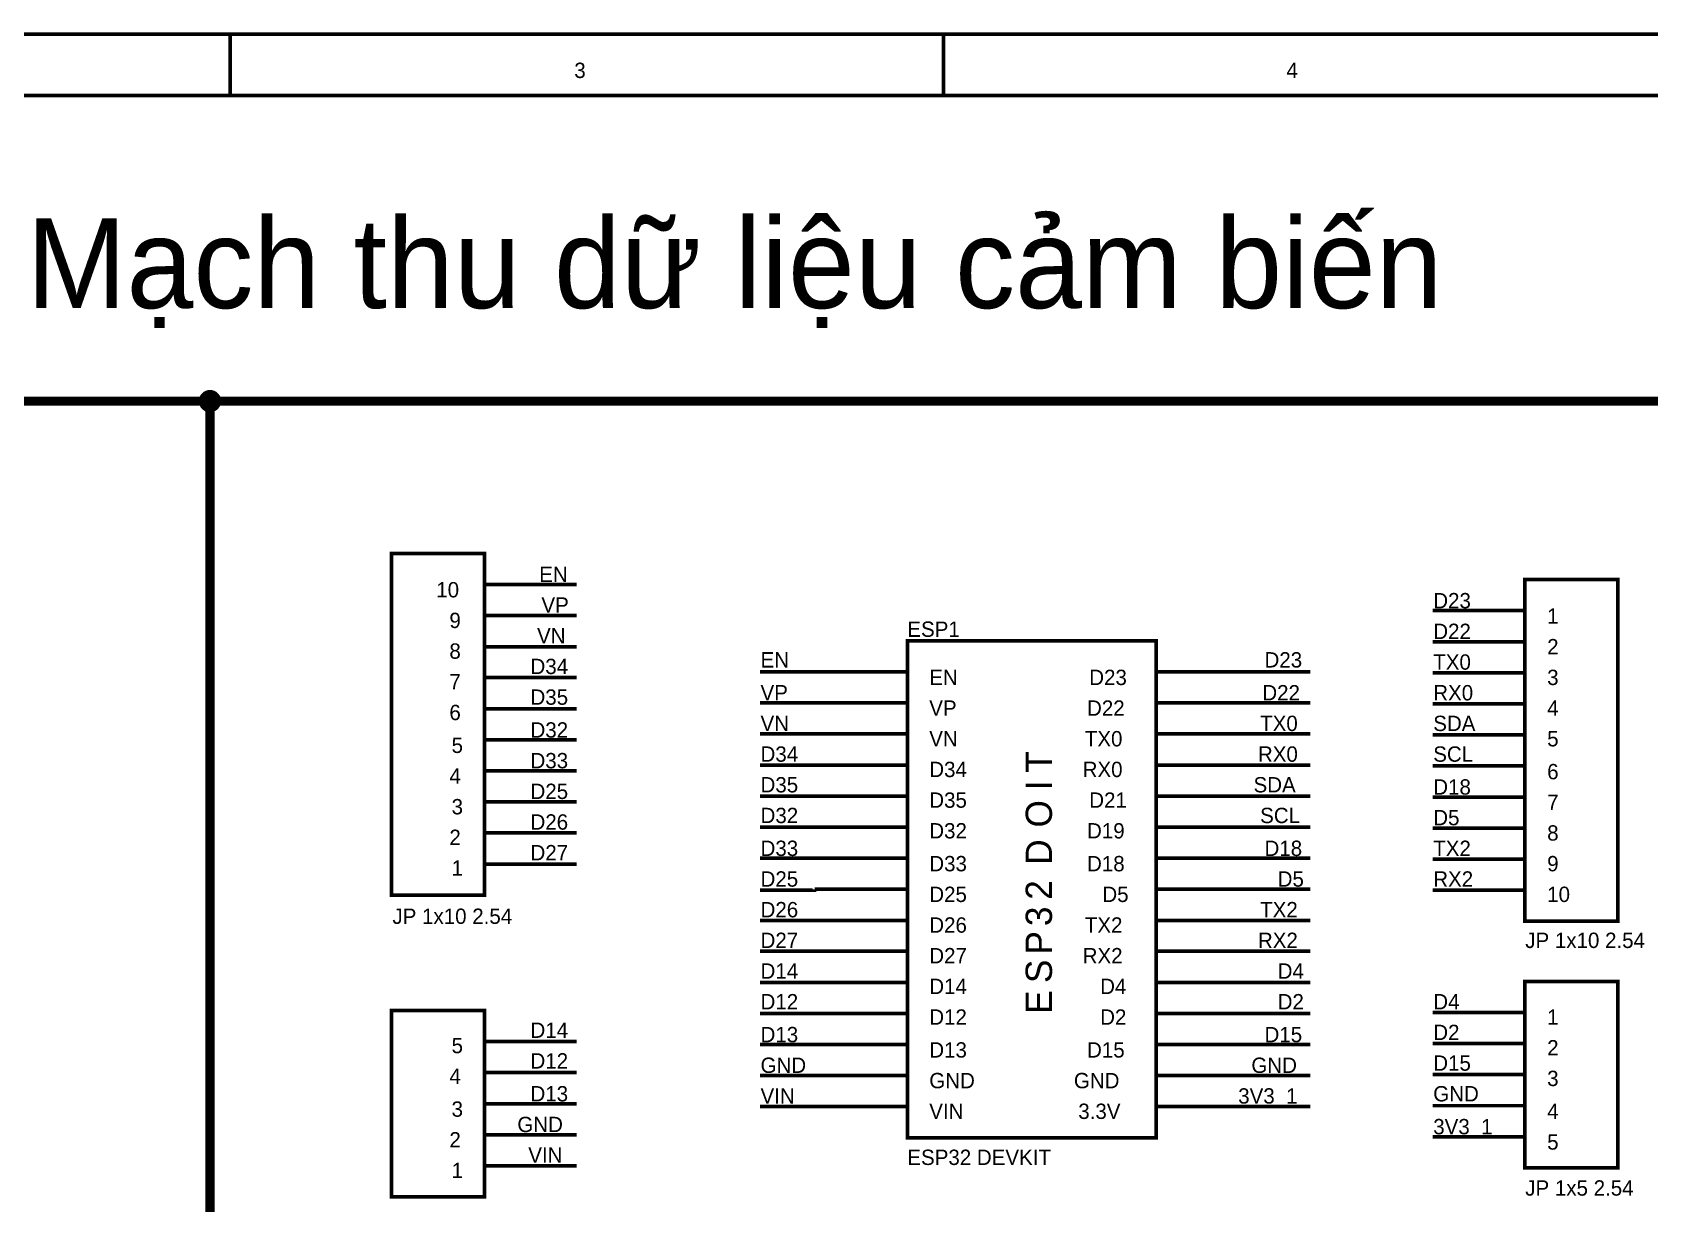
# Model space of a CAD drawing. Header units: millimetres. Extents: x 0 to 13.8, y 0 to 11.8.
# Drawn here: x 3.96 to 9.16, y 8.05 to 11.82 of the extents above; entities that cross this region are included whole.
import ezdxf

# ---------------------------------------------------------------- set-up
doc = ezdxf.new("R2010")
doc.units = ezdxf.units.MM
doc.header["$MEASUREMENT"] = 0
doc.layers.add('Sheet', color=255, linetype='Continuous')

msp = doc.modelspace()

# ---------------------------------------------------------------- linework, layer by layer
at = {"layer": 'Sheet'}
for points, const_width in [([(0, 11.811), (13.7795, 11.811), (13.7795, 0), (0, 0), (0, 11.811)], 0.0118), ([(0, 11.811), (0, 0), (13.7795, 0), (13.7795, 11.811), (0, 11.811), (0, 11.811)], 0.0039), ([(0.1971, 11.6139), (13.5829, 11.6139), (13.5829, 0.1967), (0.1971, 0.1967), (0.1971, 11.6139)], 0.0118), ([(0.1971, 11.6139), (0.1971, 0.1967), (13.5829, 0.1967), (13.5829, 11.6139), (0.1971, 11.6139), (0.1971, 11.6139)], 0.0039), ([(5.1122, 10.1393), (5.4121, 10.1393), (5.4121, 9.0391), (5.1122, 9.0391), (5.1122, 10.1393)], 0.0118), ([(5.1122, 10.1393), (5.1122, 9.0391), (5.4121, 9.0391), (5.4121, 10.1393), (5.1122, 10.1393), (5.1122, 10.1393)], 0.0039), ([(8.7617, 10.0551), (9.0616, 10.0551), (9.0616, 8.9548), (8.7617, 8.9548), (8.7617, 10.0551)], 0.0118), ([(8.7617, 10.0551), (8.7617, 8.9548), (9.0616, 8.9548), (9.0616, 10.0551), (8.7617, 10.0551), (8.7617, 10.0551)], 0.0039), ([(6.7742, 9.858), (7.5742, 9.858), (7.5742, 8.2581), (6.7742, 8.2581), (6.7742, 9.858)], 0.0118), ([(8.7617, 8.7613), (9.0616, 8.7613), (9.0616, 8.1611), (8.7617, 8.1611), (8.7617, 8.7613)], 0.0118), ([(8.7617, 8.7613), (8.7617, 8.1611), (9.0616, 8.1611), (9.0616, 8.7613), (8.7617, 8.7613), (8.7617, 8.7613)], 0.0039), ([(5.1122, 8.6673), (5.4121, 8.6673), (5.4121, 8.0676), (5.1122, 8.0676), (5.1122, 8.6673)], 0.0118), ([(5.1122, 8.6673), (5.1122, 8.0676), (5.4121, 8.0676), (5.4121, 8.6673), (5.1122, 8.6673), (5.1122, 8.6673)], 0.0039)]:
    msp.add_lwpolyline(points, close=True, dxfattribs=dict(at, const_width=const_width))
for points, const_width in [([(4.5932, 11.811), (4.5932, 11.6139)], 0.0118), ([(6.8898, 11.811), (6.8898, 11.6139)], 0.0118), ([(0.1971, 10.6297), (4.5279, 10.6297), (4.5279, 6.6926), (0.1971, 6.6926), (0.1971, 10.6297)], 0.0295), ([(4.4979, 10.6297), (4.4979, 10.6314), (4.4979, 10.6327), (4.4984, 10.6341), (4.4984, 10.6358), (4.4988, 10.6372), (4.4992, 10.6385), (4.4997, 10.6402), (4.5001, 10.6416), (4.501, 10.6429), (4.5015, 10.6442), (4.5023, 10.6451), (4.5028, 10.6464), (4.5037, 10.6477), (4.5045, 10.6486), (4.5059, 10.6499), (4.5067, 10.6508), (4.5076, 10.6517), (4.509, 10.653), (4.5098, 10.6539), (4.5112, 10.6548), (4.5125, 10.6552), (4.5134, 10.6561), (4.5147, 10.6566), (4.516, 10.6574), (4.5173, 10.6579), (4.5191, 10.6583), (4.5204, 10.6588), (4.5217, 10.6592), (4.5235, 10.6592), (4.5248, 10.6596), (4.5261, 10.6596), (4.5279, 10.6596)], 0.0118), ([(4.4979, 10.6297), (4.4979, 10.6314), (4.4979, 10.6327), (4.4984, 10.6341), (4.4984, 10.6358), (4.4988, 10.6372), (4.4992, 10.6385), (4.4997, 10.6402), (4.5001, 10.6416), (4.501, 10.6429), (4.5015, 10.6442), (4.5023, 10.6451), (4.5028, 10.6464), (4.5037, 10.6477), (4.5045, 10.6486), (4.5059, 10.6499), (4.5067, 10.6508), (4.5076, 10.6517), (4.509, 10.653), (4.5098, 10.6539), (4.5112, 10.6548), (4.5125, 10.6552), (4.5134, 10.6561), (4.5147, 10.6566), (4.516, 10.6574), (4.5173, 10.6579), (4.5191, 10.6583), (4.5204, 10.6588), (4.5217, 10.6592), (4.5235, 10.6592), (4.5248, 10.6596), (4.5261, 10.6596), (4.5279, 10.6596)], 0.0118), ([(4.4979, 10.6297), (4.4979, 10.6314), (4.4979, 10.6327), (4.4984, 10.6341), (4.4984, 10.6358), (4.4988, 10.6372), (4.4992, 10.6385), (4.4997, 10.6402), (4.5001, 10.6416), (4.501, 10.6429), (4.5015, 10.6442), (4.5023, 10.6451), (4.5028, 10.6464), (4.5037, 10.6477), (4.5045, 10.6486), (4.5059, 10.6499), (4.5067, 10.6508), (4.5076, 10.6517), (4.509, 10.653), (4.5098, 10.6539), (4.5112, 10.6548), (4.5125, 10.6552), (4.5134, 10.6561), (4.5147, 10.6566), (4.516, 10.6574), (4.5173, 10.6579), (4.5191, 10.6583), (4.5204, 10.6588), (4.5217, 10.6592), (4.5235, 10.6592), (4.5248, 10.6596), (4.5261, 10.6596), (4.5279, 10.6596)], 0.0118), ([(4.4979, 10.6297), (4.4979, 10.6314), (4.4979, 10.6327), (4.4984, 10.6341), (4.4984, 10.6358), (4.4988, 10.6372), (4.4992, 10.6385), (4.4997, 10.6402), (4.5001, 10.6416), (4.501, 10.6429), (4.5015, 10.6442), (4.5023, 10.6451), (4.5028, 10.6464), (4.5037, 10.6477), (4.5045, 10.6486), (4.5059, 10.6499), (4.5067, 10.6508), (4.5076, 10.6517), (4.509, 10.653), (4.5098, 10.6539), (4.5112, 10.6548), (4.5125, 10.6552), (4.5134, 10.6561), (4.5147, 10.6566), (4.516, 10.6574), (4.5173, 10.6579), (4.5191, 10.6583), (4.5204, 10.6588), (4.5217, 10.6592), (4.5235, 10.6592), (4.5248, 10.6596), (4.5261, 10.6596), (4.5279, 10.6596)], 0.0118), ([(4.5279, 10.5997), (4.5261, 10.5997), (4.5248, 10.5997), (4.5235, 10.6001), (4.5217, 10.6001), (4.5204, 10.6006), (4.5191, 10.601), (4.5173, 10.6014), (4.516, 10.6019), (4.5147, 10.6028), (4.5134, 10.6032), (4.5125, 10.6041), (4.5112, 10.605), (4.5098, 10.6058), (4.509, 10.6067), (4.5076, 10.6076), (4.5067, 10.6085), (4.5059, 10.6094), (4.5045, 10.6107), (4.5037, 10.612), (4.5028, 10.6129), (4.5023, 10.6142), (4.5015, 10.6155), (4.501, 10.6169), (4.5001, 10.6182), (4.4997, 10.6195), (4.4992, 10.6208), (4.4988, 10.6222), (4.4984, 10.6235), (4.4984, 10.6252), (4.4979, 10.6266), (4.4979, 10.6283), (4.4979, 10.6297)], 0.0118), ([(4.4979, 10.6297), (4.4979, 10.6297)], 0.0118), ([(4.5279, 10.5997), (4.5261, 10.5997), (4.5248, 10.5997), (4.5235, 10.6001), (4.5217, 10.6001), (4.5204, 10.6006), (4.5191, 10.601), (4.5173, 10.6014), (4.516, 10.6019), (4.5147, 10.6028), (4.5134, 10.6032), (4.5125, 10.6041), (4.5112, 10.605), (4.5098, 10.6058), (4.509, 10.6067), (4.5076, 10.6076), (4.5067, 10.6085), (4.5059, 10.6094), (4.5045, 10.6107), (4.5037, 10.612), (4.5028, 10.6129), (4.5023, 10.6142), (4.5015, 10.6155), (4.501, 10.6169), (4.5001, 10.6182), (4.4997, 10.6195), (4.4992, 10.6208), (4.4988, 10.6222), (4.4984, 10.6235), (4.4984, 10.6252), (4.4979, 10.6266), (4.4979, 10.6283), (4.4979, 10.6297)], 0.0118), ([(4.4979, 10.6297), (4.4979, 10.6297)], 0.0118), ([(4.5279, 10.5997), (4.5261, 10.5997), (4.5248, 10.5997), (4.5235, 10.6001), (4.5217, 10.6001), (4.5204, 10.6006), (4.5191, 10.601), (4.5173, 10.6014), (4.516, 10.6019), (4.5147, 10.6028), (4.5134, 10.6032), (4.5125, 10.6041), (4.5112, 10.605), (4.5098, 10.6058), (4.509, 10.6067), (4.5076, 10.6076), (4.5067, 10.6085), (4.5059, 10.6094), (4.5045, 10.6107), (4.5037, 10.612), (4.5028, 10.6129), (4.5023, 10.6142), (4.5015, 10.6155), (4.501, 10.6169), (4.5001, 10.6182), (4.4997, 10.6195), (4.4992, 10.6208), (4.4988, 10.6222), (4.4984, 10.6235), (4.4984, 10.6252), (4.4979, 10.6266), (4.4979, 10.6283), (4.4979, 10.6297)], 0.0118), ([(4.4979, 10.6297), (4.4979, 10.6297)], 0.0118), ([(4.5279, 10.5997), (4.5261, 10.5997), (4.5248, 10.5997), (4.5235, 10.6001), (4.5217, 10.6001), (4.5204, 10.6006), (4.5191, 10.601), (4.5173, 10.6014), (4.516, 10.6019), (4.5147, 10.6028), (4.5134, 10.6032), (4.5125, 10.6041), (4.5112, 10.605), (4.5098, 10.6058), (4.509, 10.6067), (4.5076, 10.6076), (4.5067, 10.6085), (4.5059, 10.6094), (4.5045, 10.6107), (4.5037, 10.612), (4.5028, 10.6129), (4.5023, 10.6142), (4.5015, 10.6155), (4.501, 10.6169), (4.5001, 10.6182), (4.4997, 10.6195), (4.4992, 10.6208), (4.4988, 10.6222), (4.4984, 10.6235), (4.4984, 10.6252), (4.4979, 10.6266), (4.4979, 10.6283), (4.4979, 10.6297)], 0.0118), ([(4.4979, 10.6297), (4.4979, 10.6297)], 0.0118), ([(4.4979, 10.6297), (4.4979, 10.6314), (4.4979, 10.6327), (4.4984, 10.6341), (4.4984, 10.6358), (4.4988, 10.6372), (4.4992, 10.6385), (4.4997, 10.6402), (4.5001, 10.6416), (4.501, 10.6429), (4.5015, 10.6442), (4.5023, 10.6451), (4.5028, 10.6464), (4.5037, 10.6477), (4.5045, 10.6486), (4.5059, 10.6499), (4.5067, 10.6508), (4.5076, 10.6517), (4.509, 10.653), (4.5098, 10.6539), (4.5112, 10.6548), (4.5125, 10.6552), (4.5134, 10.6561), (4.5147, 10.6566), (4.516, 10.6574), (4.5173, 10.6579), (4.5191, 10.6583), (4.5204, 10.6588), (4.5217, 10.6592), (4.5235, 10.6592), (4.5248, 10.6596), (4.5261, 10.6596), (4.5279, 10.6596)], 0.0039), ([(4.4979, 10.6297), (4.4979, 10.6314), (4.4979, 10.6327), (4.4984, 10.6341), (4.4984, 10.6358), (4.4988, 10.6372), (4.4992, 10.6385), (4.4997, 10.6402), (4.5001, 10.6416), (4.501, 10.6429), (4.5015, 10.6442), (4.5023, 10.6451), (4.5028, 10.6464), (4.5037, 10.6477), (4.5045, 10.6486), (4.5059, 10.6499), (4.5067, 10.6508), (4.5076, 10.6517), (4.509, 10.653), (4.5098, 10.6539), (4.5112, 10.6548), (4.5125, 10.6552), (4.5134, 10.6561), (4.5147, 10.6566), (4.516, 10.6574), (4.5173, 10.6579), (4.5191, 10.6583), (4.5204, 10.6588), (4.5217, 10.6592), (4.5235, 10.6592), (4.5248, 10.6596), (4.5261, 10.6596), (4.5279, 10.6596)], 0.0039), ([(4.4979, 10.6297), (4.4979, 10.6314), (4.4979, 10.6327), (4.4984, 10.6341), (4.4984, 10.6358), (4.4988, 10.6372), (4.4992, 10.6385), (4.4997, 10.6402), (4.5001, 10.6416), (4.501, 10.6429), (4.5015, 10.6442), (4.5023, 10.6451), (4.5028, 10.6464), (4.5037, 10.6477), (4.5045, 10.6486), (4.5059, 10.6499), (4.5067, 10.6508), (4.5076, 10.6517), (4.509, 10.653), (4.5098, 10.6539), (4.5112, 10.6548), (4.5125, 10.6552), (4.5134, 10.6561), (4.5147, 10.6566), (4.516, 10.6574), (4.5173, 10.6579), (4.5191, 10.6583), (4.5204, 10.6588), (4.5217, 10.6592), (4.5235, 10.6592), (4.5248, 10.6596), (4.5261, 10.6596), (4.5279, 10.6596)], 0.0039), ([(4.4979, 10.6297), (4.4979, 10.6314), (4.4979, 10.6327), (4.4984, 10.6341), (4.4984, 10.6358), (4.4988, 10.6372), (4.4992, 10.6385), (4.4997, 10.6402), (4.5001, 10.6416), (4.501, 10.6429), (4.5015, 10.6442), (4.5023, 10.6451), (4.5028, 10.6464), (4.5037, 10.6477), (4.5045, 10.6486), (4.5059, 10.6499), (4.5067, 10.6508), (4.5076, 10.6517), (4.509, 10.653), (4.5098, 10.6539), (4.5112, 10.6548), (4.5125, 10.6552), (4.5134, 10.6561), (4.5147, 10.6566), (4.516, 10.6574), (4.5173, 10.6579), (4.5191, 10.6583), (4.5204, 10.6588), (4.5217, 10.6592), (4.5235, 10.6592), (4.5248, 10.6596), (4.5261, 10.6596), (4.5279, 10.6596)], 0.0039), ([(4.5279, 10.5997), (4.5261, 10.5997), (4.5248, 10.5997), (4.5235, 10.6001), (4.5217, 10.6001), (4.5204, 10.6006), (4.5191, 10.601), (4.5173, 10.6014), (4.516, 10.6019), (4.5147, 10.6028), (4.5134, 10.6032), (4.5125, 10.6041), (4.5112, 10.605), (4.5098, 10.6058), (4.509, 10.6067), (4.5076, 10.6076), (4.5067, 10.6085), (4.5059, 10.6094), (4.5045, 10.6107), (4.5037, 10.612), (4.5028, 10.6129), (4.5023, 10.6142), (4.5015, 10.6155), (4.501, 10.6169), (4.5001, 10.6182), (4.4997, 10.6195), (4.4992, 10.6208), (4.4988, 10.6222), (4.4984, 10.6235), (4.4984, 10.6252), (4.4979, 10.6266), (4.4979, 10.6283), (4.4979, 10.6297)], 0.0039), ([(4.4979, 10.6297), (4.4979, 10.6297)], 0.0039), ([(4.5279, 10.5997), (4.5261, 10.5997), (4.5248, 10.5997), (4.5235, 10.6001), (4.5217, 10.6001), (4.5204, 10.6006), (4.5191, 10.601), (4.5173, 10.6014), (4.516, 10.6019), (4.5147, 10.6028), (4.5134, 10.6032), (4.5125, 10.6041), (4.5112, 10.605), (4.5098, 10.6058), (4.509, 10.6067), (4.5076, 10.6076), (4.5067, 10.6085), (4.5059, 10.6094), (4.5045, 10.6107), (4.5037, 10.612), (4.5028, 10.6129), (4.5023, 10.6142), (4.5015, 10.6155), (4.501, 10.6169), (4.5001, 10.6182), (4.4997, 10.6195), (4.4992, 10.6208), (4.4988, 10.6222), (4.4984, 10.6235), (4.4984, 10.6252), (4.4979, 10.6266), (4.4979, 10.6283), (4.4979, 10.6297)], 0.0039), ([(4.4979, 10.6297), (4.4979, 10.6297)], 0.0039), ([(4.5279, 10.5997), (4.5261, 10.5997), (4.5248, 10.5997), (4.5235, 10.6001), (4.5217, 10.6001), (4.5204, 10.6006), (4.5191, 10.601), (4.5173, 10.6014), (4.516, 10.6019), (4.5147, 10.6028), (4.5134, 10.6032), (4.5125, 10.6041), (4.5112, 10.605), (4.5098, 10.6058), (4.509, 10.6067), (4.5076, 10.6076), (4.5067, 10.6085), (4.5059, 10.6094), (4.5045, 10.6107), (4.5037, 10.612), (4.5028, 10.6129), (4.5023, 10.6142), (4.5015, 10.6155), (4.501, 10.6169), (4.5001, 10.6182), (4.4997, 10.6195), (4.4992, 10.6208), (4.4988, 10.6222), (4.4984, 10.6235), (4.4984, 10.6252), (4.4979, 10.6266), (4.4979, 10.6283), (4.4979, 10.6297)], 0.0039), ([(4.4979, 10.6297), (4.4979, 10.6297)], 0.0039), ([(4.5279, 10.5997), (4.5261, 10.5997), (4.5248, 10.5997), (4.5235, 10.6001), (4.5217, 10.6001), (4.5204, 10.6006), (4.5191, 10.601), (4.5173, 10.6014), (4.516, 10.6019), (4.5147, 10.6028), (4.5134, 10.6032), (4.5125, 10.6041), (4.5112, 10.605), (4.5098, 10.6058), (4.509, 10.6067), (4.5076, 10.6076), (4.5067, 10.6085), (4.5059, 10.6094), (4.5045, 10.6107), (4.5037, 10.612), (4.5028, 10.6129), (4.5023, 10.6142), (4.5015, 10.6155), (4.501, 10.6169), (4.5001, 10.6182), (4.4997, 10.6195), (4.4992, 10.6208), (4.4988, 10.6222), (4.4984, 10.6235), (4.4984, 10.6252), (4.4979, 10.6266), (4.4979, 10.6283), (4.4979, 10.6297)], 0.0039), ([(4.4979, 10.6297), (4.4979, 10.6297)], 0.0039), ([(4.5279, 10.6297), (9.8425, 10.6297), (9.8425, 7.874), (9.8425, 6.6926), (7.0869, 6.6926), (4.5279, 6.6926)], 0.0295), ([(4.5279, 10.6596), (4.5279, 10.6596)], 0.0118), ([(4.5279, 10.6596), (4.5292, 10.6596), (4.531, 10.6596), (4.5323, 10.6592), (4.5341, 10.6592), (4.5354, 10.6588), (4.5367, 10.6583), (4.5381, 10.6579), (4.5394, 10.6574), (4.5407, 10.6566), (4.542, 10.6561), (4.5433, 10.6552), (4.5447, 10.6548), (4.5456, 10.6539), (4.5469, 10.653), (4.5482, 10.6517), (4.5491, 10.6508), (4.55, 10.6499), (4.5508, 10.6486), (4.5517, 10.6477), (4.5526, 10.6464), (4.5535, 10.6451), (4.5544, 10.6442), (4.5548, 10.6429), (4.5557, 10.6416), (4.5561, 10.6402), (4.5566, 10.6385), (4.557, 10.6372), (4.5575, 10.6358), (4.5575, 10.6341), (4.5579, 10.6327), (4.5579, 10.6314), (4.5579, 10.6297)], 0.0118), ([(4.5279, 10.6596), (4.5279, 10.6596)], 0.0118), ([(4.5279, 10.6596), (4.5292, 10.6596), (4.531, 10.6596), (4.5323, 10.6592), (4.5341, 10.6592), (4.5354, 10.6588), (4.5367, 10.6583), (4.5381, 10.6579), (4.5394, 10.6574), (4.5407, 10.6566), (4.542, 10.6561), (4.5433, 10.6552), (4.5447, 10.6548), (4.5456, 10.6539), (4.5469, 10.653), (4.5482, 10.6517), (4.5491, 10.6508), (4.55, 10.6499), (4.5508, 10.6486), (4.5517, 10.6477), (4.5526, 10.6464), (4.5535, 10.6451), (4.5544, 10.6442), (4.5548, 10.6429), (4.5557, 10.6416), (4.5561, 10.6402), (4.5566, 10.6385), (4.557, 10.6372), (4.5575, 10.6358), (4.5575, 10.6341), (4.5579, 10.6327), (4.5579, 10.6314), (4.5579, 10.6297)], 0.0118), ([(4.5279, 10.6596), (4.5279, 10.6596)], 0.0118), ([(4.5279, 10.6596), (4.5292, 10.6596), (4.531, 10.6596), (4.5323, 10.6592), (4.5341, 10.6592), (4.5354, 10.6588), (4.5367, 10.6583), (4.5381, 10.6579), (4.5394, 10.6574), (4.5407, 10.6566), (4.542, 10.6561), (4.5433, 10.6552), (4.5447, 10.6548), (4.5456, 10.6539), (4.5469, 10.653), (4.5482, 10.6517), (4.5491, 10.6508), (4.55, 10.6499), (4.5508, 10.6486), (4.5517, 10.6477), (4.5526, 10.6464), (4.5535, 10.6451), (4.5544, 10.6442), (4.5548, 10.6429), (4.5557, 10.6416), (4.5561, 10.6402), (4.5566, 10.6385), (4.557, 10.6372), (4.5575, 10.6358), (4.5575, 10.6341), (4.5579, 10.6327), (4.5579, 10.6314), (4.5579, 10.6297)], 0.0118), ([(4.5279, 10.6596), (4.5279, 10.6596)], 0.0118), ([(4.5279, 10.6596), (4.5292, 10.6596), (4.531, 10.6596), (4.5323, 10.6592), (4.5341, 10.6592), (4.5354, 10.6588), (4.5367, 10.6583), (4.5381, 10.6579), (4.5394, 10.6574), (4.5407, 10.6566), (4.542, 10.6561), (4.5433, 10.6552), (4.5447, 10.6548), (4.5456, 10.6539), (4.5469, 10.653), (4.5482, 10.6517), (4.5491, 10.6508), (4.55, 10.6499), (4.5508, 10.6486), (4.5517, 10.6477), (4.5526, 10.6464), (4.5535, 10.6451), (4.5544, 10.6442), (4.5548, 10.6429), (4.5557, 10.6416), (4.5561, 10.6402), (4.5566, 10.6385), (4.557, 10.6372), (4.5575, 10.6358), (4.5575, 10.6341), (4.5579, 10.6327), (4.5579, 10.6314), (4.5579, 10.6297)], 0.0118), ([(4.5579, 10.6297), (4.5579, 10.6283), (4.5579, 10.6266), (4.5575, 10.6252), (4.5575, 10.6235), (4.557, 10.6222), (4.5566, 10.6208), (4.5561, 10.6195), (4.5557, 10.6182), (4.5548, 10.6169), (4.5544, 10.6155), (4.5535, 10.6142), (4.5526, 10.6129), (4.5517, 10.612), (4.5508, 10.6107), (4.55, 10.6094), (4.5491, 10.6085), (4.5482, 10.6076), (4.5469, 10.6067), (4.5456, 10.6058), (4.5447, 10.605), (4.5433, 10.6041), (4.542, 10.6032), (4.5407, 10.6028), (4.5394, 10.6019), (4.5381, 10.6014), (4.5367, 10.601), (4.5354, 10.6006), (4.5341, 10.6001), (4.5323, 10.6001), (4.531, 10.5997), (4.5292, 10.5997), (4.5279, 10.5997)], 0.0118), ([(4.5579, 10.6297), (4.5579, 10.6283), (4.5579, 10.6266), (4.5575, 10.6252), (4.5575, 10.6235), (4.557, 10.6222), (4.5566, 10.6208), (4.5561, 10.6195), (4.5557, 10.6182), (4.5548, 10.6169), (4.5544, 10.6155), (4.5535, 10.6142), (4.5526, 10.6129), (4.5517, 10.612), (4.5508, 10.6107), (4.55, 10.6094), (4.5491, 10.6085), (4.5482, 10.6076), (4.5469, 10.6067), (4.5456, 10.6058), (4.5447, 10.605), (4.5433, 10.6041), (4.542, 10.6032), (4.5407, 10.6028), (4.5394, 10.6019), (4.5381, 10.6014), (4.5367, 10.601), (4.5354, 10.6006), (4.5341, 10.6001), (4.5323, 10.6001), (4.531, 10.5997), (4.5292, 10.5997), (4.5279, 10.5997)], 0.0118), ([(4.5579, 10.6297), (4.5579, 10.6283), (4.5579, 10.6266), (4.5575, 10.6252), (4.5575, 10.6235), (4.557, 10.6222), (4.5566, 10.6208), (4.5561, 10.6195), (4.5557, 10.6182), (4.5548, 10.6169), (4.5544, 10.6155), (4.5535, 10.6142), (4.5526, 10.6129), (4.5517, 10.612), (4.5508, 10.6107), (4.55, 10.6094), (4.5491, 10.6085), (4.5482, 10.6076), (4.5469, 10.6067), (4.5456, 10.6058), (4.5447, 10.605), (4.5433, 10.6041), (4.542, 10.6032), (4.5407, 10.6028), (4.5394, 10.6019), (4.5381, 10.6014), (4.5367, 10.601), (4.5354, 10.6006), (4.5341, 10.6001), (4.5323, 10.6001), (4.531, 10.5997), (4.5292, 10.5997), (4.5279, 10.5997)], 0.0118), ([(4.5579, 10.6297), (4.5579, 10.6283), (4.5579, 10.6266), (4.5575, 10.6252), (4.5575, 10.6235), (4.557, 10.6222), (4.5566, 10.6208), (4.5561, 10.6195), (4.5557, 10.6182), (4.5548, 10.6169), (4.5544, 10.6155), (4.5535, 10.6142), (4.5526, 10.6129), (4.5517, 10.612), (4.5508, 10.6107), (4.55, 10.6094), (4.5491, 10.6085), (4.5482, 10.6076), (4.5469, 10.6067), (4.5456, 10.6058), (4.5447, 10.605), (4.5433, 10.6041), (4.542, 10.6032), (4.5407, 10.6028), (4.5394, 10.6019), (4.5381, 10.6014), (4.5367, 10.601), (4.5354, 10.6006), (4.5341, 10.6001), (4.5323, 10.6001), (4.531, 10.5997), (4.5292, 10.5997), (4.5279, 10.5997)], 0.0118), ([(4.5279, 10.6596), (4.5279, 10.6596)], 0.0039), ([(4.5279, 10.6596), (4.5292, 10.6596), (4.531, 10.6596), (4.5323, 10.6592), (4.5341, 10.6592), (4.5354, 10.6588), (4.5367, 10.6583), (4.5381, 10.6579), (4.5394, 10.6574), (4.5407, 10.6566), (4.542, 10.6561), (4.5433, 10.6552), (4.5447, 10.6548), (4.5456, 10.6539), (4.5469, 10.653), (4.5482, 10.6517), (4.5491, 10.6508), (4.55, 10.6499), (4.5508, 10.6486), (4.5517, 10.6477), (4.5526, 10.6464), (4.5535, 10.6451), (4.5544, 10.6442), (4.5548, 10.6429), (4.5557, 10.6416), (4.5561, 10.6402), (4.5566, 10.6385), (4.557, 10.6372), (4.5575, 10.6358), (4.5575, 10.6341), (4.5579, 10.6327), (4.5579, 10.6314), (4.5579, 10.6297)], 0.0039), ([(4.5279, 10.6596), (4.5279, 10.6596)], 0.0039), ([(4.5279, 10.6596), (4.5292, 10.6596), (4.531, 10.6596), (4.5323, 10.6592), (4.5341, 10.6592), (4.5354, 10.6588), (4.5367, 10.6583), (4.5381, 10.6579), (4.5394, 10.6574), (4.5407, 10.6566), (4.542, 10.6561), (4.5433, 10.6552), (4.5447, 10.6548), (4.5456, 10.6539), (4.5469, 10.653), (4.5482, 10.6517), (4.5491, 10.6508), (4.55, 10.6499), (4.5508, 10.6486), (4.5517, 10.6477), (4.5526, 10.6464), (4.5535, 10.6451), (4.5544, 10.6442), (4.5548, 10.6429), (4.5557, 10.6416), (4.5561, 10.6402), (4.5566, 10.6385), (4.557, 10.6372), (4.5575, 10.6358), (4.5575, 10.6341), (4.5579, 10.6327), (4.5579, 10.6314), (4.5579, 10.6297)], 0.0039), ([(4.5279, 10.6596), (4.5279, 10.6596)], 0.0039), ([(4.5279, 10.6596), (4.5292, 10.6596), (4.531, 10.6596), (4.5323, 10.6592), (4.5341, 10.6592), (4.5354, 10.6588), (4.5367, 10.6583), (4.5381, 10.6579), (4.5394, 10.6574), (4.5407, 10.6566), (4.542, 10.6561), (4.5433, 10.6552), (4.5447, 10.6548), (4.5456, 10.6539), (4.5469, 10.653), (4.5482, 10.6517), (4.5491, 10.6508), (4.55, 10.6499), (4.5508, 10.6486), (4.5517, 10.6477), (4.5526, 10.6464), (4.5535, 10.6451), (4.5544, 10.6442), (4.5548, 10.6429), (4.5557, 10.6416), (4.5561, 10.6402), (4.5566, 10.6385), (4.557, 10.6372), (4.5575, 10.6358), (4.5575, 10.6341), (4.5579, 10.6327), (4.5579, 10.6314), (4.5579, 10.6297)], 0.0039), ([(4.5279, 10.6596), (4.5279, 10.6596)], 0.0039), ([(4.5279, 10.6596), (4.5292, 10.6596), (4.531, 10.6596), (4.5323, 10.6592), (4.5341, 10.6592), (4.5354, 10.6588), (4.5367, 10.6583), (4.5381, 10.6579), (4.5394, 10.6574), (4.5407, 10.6566), (4.542, 10.6561), (4.5433, 10.6552), (4.5447, 10.6548), (4.5456, 10.6539), (4.5469, 10.653), (4.5482, 10.6517), (4.5491, 10.6508), (4.55, 10.6499), (4.5508, 10.6486), (4.5517, 10.6477), (4.5526, 10.6464), (4.5535, 10.6451), (4.5544, 10.6442), (4.5548, 10.6429), (4.5557, 10.6416), (4.5561, 10.6402), (4.5566, 10.6385), (4.557, 10.6372), (4.5575, 10.6358), (4.5575, 10.6341), (4.5579, 10.6327), (4.5579, 10.6314), (4.5579, 10.6297)], 0.0039), ([(4.5579, 10.6297), (4.5579, 10.6283), (4.5579, 10.6266), (4.5575, 10.6252), (4.5575, 10.6235), (4.557, 10.6222), (4.5566, 10.6208), (4.5561, 10.6195), (4.5557, 10.6182), (4.5548, 10.6169), (4.5544, 10.6155), (4.5535, 10.6142), (4.5526, 10.6129), (4.5517, 10.612), (4.5508, 10.6107), (4.55, 10.6094), (4.5491, 10.6085), (4.5482, 10.6076), (4.5469, 10.6067), (4.5456, 10.6058), (4.5447, 10.605), (4.5433, 10.6041), (4.542, 10.6032), (4.5407, 10.6028), (4.5394, 10.6019), (4.5381, 10.6014), (4.5367, 10.601), (4.5354, 10.6006), (4.5341, 10.6001), (4.5323, 10.6001), (4.531, 10.5997), (4.5292, 10.5997), (4.5279, 10.5997)], 0.0039), ([(4.5579, 10.6297), (4.5579, 10.6283), (4.5579, 10.6266), (4.5575, 10.6252), (4.5575, 10.6235), (4.557, 10.6222), (4.5566, 10.6208), (4.5561, 10.6195), (4.5557, 10.6182), (4.5548, 10.6169), (4.5544, 10.6155), (4.5535, 10.6142), (4.5526, 10.6129), (4.5517, 10.612), (4.5508, 10.6107), (4.55, 10.6094), (4.5491, 10.6085), (4.5482, 10.6076), (4.5469, 10.6067), (4.5456, 10.6058), (4.5447, 10.605), (4.5433, 10.6041), (4.542, 10.6032), (4.5407, 10.6028), (4.5394, 10.6019), (4.5381, 10.6014), (4.5367, 10.601), (4.5354, 10.6006), (4.5341, 10.6001), (4.5323, 10.6001), (4.531, 10.5997), (4.5292, 10.5997), (4.5279, 10.5997)], 0.0039), ([(4.5579, 10.6297), (4.5579, 10.6283), (4.5579, 10.6266), (4.5575, 10.6252), (4.5575, 10.6235), (4.557, 10.6222), (4.5566, 10.6208), (4.5561, 10.6195), (4.5557, 10.6182), (4.5548, 10.6169), (4.5544, 10.6155), (4.5535, 10.6142), (4.5526, 10.6129), (4.5517, 10.612), (4.5508, 10.6107), (4.55, 10.6094), (4.5491, 10.6085), (4.5482, 10.6076), (4.5469, 10.6067), (4.5456, 10.6058), (4.5447, 10.605), (4.5433, 10.6041), (4.542, 10.6032), (4.5407, 10.6028), (4.5394, 10.6019), (4.5381, 10.6014), (4.5367, 10.601), (4.5354, 10.6006), (4.5341, 10.6001), (4.5323, 10.6001), (4.531, 10.5997), (4.5292, 10.5997), (4.5279, 10.5997)], 0.0039), ([(4.5579, 10.6297), (4.5579, 10.6283), (4.5579, 10.6266), (4.5575, 10.6252), (4.5575, 10.6235), (4.557, 10.6222), (4.5566, 10.6208), (4.5561, 10.6195), (4.5557, 10.6182), (4.5548, 10.6169), (4.5544, 10.6155), (4.5535, 10.6142), (4.5526, 10.6129), (4.5517, 10.612), (4.5508, 10.6107), (4.55, 10.6094), (4.5491, 10.6085), (4.5482, 10.6076), (4.5469, 10.6067), (4.5456, 10.6058), (4.5447, 10.605), (4.5433, 10.6041), (4.542, 10.6032), (4.5407, 10.6028), (4.5394, 10.6019), (4.5381, 10.6014), (4.5367, 10.601), (4.5354, 10.6006), (4.5341, 10.6001), (4.5323, 10.6001), (4.531, 10.5997), (4.5292, 10.5997), (4.5279, 10.5997)], 0.0039), ([(4.5579, 10.6297), (4.5579, 10.6297), (4.5579, 10.6297), (4.5579, 10.6297), (4.5579, 10.6297), (4.5579, 10.6297), (4.5579, 10.6297), (4.5579, 10.6297), (4.5579, 10.6297), (4.5579, 10.6297), (4.5579, 10.6297), (4.5579, 10.6297), (4.5579, 10.6297), (4.5579, 10.6297), (4.5579, 10.6297), (4.5579, 10.6297), (4.5579, 10.6297), (4.5579, 10.6297), (4.5579, 10.6297), (4.5579, 10.6297), (4.5579, 10.6297), (4.5579, 10.6297), (4.5579, 10.6297), (4.5579, 10.6297), (4.5579, 10.6297), (4.5579, 10.6297), (4.5579, 10.6297), (4.5579, 10.6297), (4.5579, 10.6297), (4.5579, 10.6297), (4.5579, 10.6297), (4.5579, 10.6297), (4.5579, 10.6297)], 0.0118), ([(4.5579, 10.6297), (4.5579, 10.6297)], 0.0118), ([(4.5579, 10.6297), (4.5579, 10.6297), (4.5579, 10.6297), (4.5579, 10.6297), (4.5579, 10.6297), (4.5579, 10.6297), (4.5579, 10.6297), (4.5579, 10.6297), (4.5579, 10.6297), (4.5579, 10.6297), (4.5579, 10.6297), (4.5579, 10.6297), (4.5579, 10.6297), (4.5579, 10.6297), (4.5579, 10.6297), (4.5579, 10.6297), (4.5579, 10.6297), (4.5579, 10.6297), (4.5579, 10.6297), (4.5579, 10.6297), (4.5579, 10.6297), (4.5579, 10.6297), (4.5579, 10.6297), (4.5579, 10.6297), (4.5579, 10.6297), (4.5579, 10.6297), (4.5579, 10.6297), (4.5579, 10.6297), (4.5579, 10.6297), (4.5579, 10.6297), (4.5579, 10.6297), (4.5579, 10.6297), (4.5579, 10.6297)], 0.0118), ([(4.5579, 10.6297), (4.5579, 10.6297)], 0.0118), ([(4.5579, 10.6297), (4.5579, 10.6297), (4.5579, 10.6297), (4.5579, 10.6297), (4.5579, 10.6297), (4.5579, 10.6297), (4.5579, 10.6297), (4.5579, 10.6297), (4.5579, 10.6297), (4.5579, 10.6297), (4.5579, 10.6297), (4.5579, 10.6297), (4.5579, 10.6297), (4.5579, 10.6297), (4.5579, 10.6297), (4.5579, 10.6297), (4.5579, 10.6297), (4.5579, 10.6297), (4.5579, 10.6297), (4.5579, 10.6297), (4.5579, 10.6297), (4.5579, 10.6297), (4.5579, 10.6297), (4.5579, 10.6297), (4.5579, 10.6297), (4.5579, 10.6297), (4.5579, 10.6297), (4.5579, 10.6297), (4.5579, 10.6297), (4.5579, 10.6297), (4.5579, 10.6297), (4.5579, 10.6297), (4.5579, 10.6297)], 0.0118), ([(4.5579, 10.6297), (4.5579, 10.6297)], 0.0118), ([(4.5579, 10.6297), (4.5579, 10.6297), (4.5579, 10.6297), (4.5579, 10.6297), (4.5579, 10.6297), (4.5579, 10.6297), (4.5579, 10.6297), (4.5579, 10.6297), (4.5579, 10.6297), (4.5579, 10.6297), (4.5579, 10.6297), (4.5579, 10.6297), (4.5579, 10.6297), (4.5579, 10.6297), (4.5579, 10.6297), (4.5579, 10.6297), (4.5579, 10.6297), (4.5579, 10.6297), (4.5579, 10.6297), (4.5579, 10.6297), (4.5579, 10.6297), (4.5579, 10.6297), (4.5579, 10.6297), (4.5579, 10.6297), (4.5579, 10.6297), (4.5579, 10.6297), (4.5579, 10.6297), (4.5579, 10.6297), (4.5579, 10.6297), (4.5579, 10.6297), (4.5579, 10.6297), (4.5579, 10.6297), (4.5579, 10.6297)], 0.0118), ([(4.5579, 10.6297), (4.5579, 10.6297)], 0.0118), ([(4.5579, 10.6297), (4.5579, 10.6297), (4.5579, 10.6297), (4.5579, 10.6297), (4.5579, 10.6297), (4.5579, 10.6297), (4.5579, 10.6297), (4.5579, 10.6297), (4.5579, 10.6297), (4.5579, 10.6297), (4.5579, 10.6297), (4.5579, 10.6297), (4.5579, 10.6297), (4.5579, 10.6297), (4.5579, 10.6297), (4.5579, 10.6297), (4.5579, 10.6297), (4.5579, 10.6297), (4.5579, 10.6297), (4.5579, 10.6297), (4.5579, 10.6297), (4.5579, 10.6297), (4.5579, 10.6297), (4.5579, 10.6297), (4.5579, 10.6297), (4.5579, 10.6297), (4.5579, 10.6297), (4.5579, 10.6297), (4.5579, 10.6297), (4.5579, 10.6297), (4.5579, 10.6297), (4.5579, 10.6297), (4.5579, 10.6297)], 0.0039), ([(4.5579, 10.6297), (4.5579, 10.6297)], 0.0039), ([(4.5579, 10.6297), (4.5579, 10.6297), (4.5579, 10.6297), (4.5579, 10.6297), (4.5579, 10.6297), (4.5579, 10.6297), (4.5579, 10.6297), (4.5579, 10.6297), (4.5579, 10.6297), (4.5579, 10.6297), (4.5579, 10.6297), (4.5579, 10.6297), (4.5579, 10.6297), (4.5579, 10.6297), (4.5579, 10.6297), (4.5579, 10.6297), (4.5579, 10.6297), (4.5579, 10.6297), (4.5579, 10.6297), (4.5579, 10.6297), (4.5579, 10.6297), (4.5579, 10.6297), (4.5579, 10.6297), (4.5579, 10.6297), (4.5579, 10.6297), (4.5579, 10.6297), (4.5579, 10.6297), (4.5579, 10.6297), (4.5579, 10.6297), (4.5579, 10.6297), (4.5579, 10.6297), (4.5579, 10.6297), (4.5579, 10.6297)], 0.0039), ([(4.5579, 10.6297), (4.5579, 10.6297)], 0.0039), ([(4.5579, 10.6297), (4.5579, 10.6297), (4.5579, 10.6297), (4.5579, 10.6297), (4.5579, 10.6297), (4.5579, 10.6297), (4.5579, 10.6297), (4.5579, 10.6297), (4.5579, 10.6297), (4.5579, 10.6297), (4.5579, 10.6297), (4.5579, 10.6297), (4.5579, 10.6297), (4.5579, 10.6297), (4.5579, 10.6297), (4.5579, 10.6297), (4.5579, 10.6297), (4.5579, 10.6297), (4.5579, 10.6297), (4.5579, 10.6297), (4.5579, 10.6297), (4.5579, 10.6297), (4.5579, 10.6297), (4.5579, 10.6297), (4.5579, 10.6297), (4.5579, 10.6297), (4.5579, 10.6297), (4.5579, 10.6297), (4.5579, 10.6297), (4.5579, 10.6297), (4.5579, 10.6297), (4.5579, 10.6297), (4.5579, 10.6297)], 0.0039), ([(4.5579, 10.6297), (4.5579, 10.6297)], 0.0039), ([(4.5579, 10.6297), (4.5579, 10.6297), (4.5579, 10.6297), (4.5579, 10.6297), (4.5579, 10.6297), (4.5579, 10.6297), (4.5579, 10.6297), (4.5579, 10.6297), (4.5579, 10.6297), (4.5579, 10.6297), (4.5579, 10.6297), (4.5579, 10.6297), (4.5579, 10.6297), (4.5579, 10.6297), (4.5579, 10.6297), (4.5579, 10.6297), (4.5579, 10.6297), (4.5579, 10.6297), (4.5579, 10.6297), (4.5579, 10.6297), (4.5579, 10.6297), (4.5579, 10.6297), (4.5579, 10.6297), (4.5579, 10.6297), (4.5579, 10.6297), (4.5579, 10.6297), (4.5579, 10.6297), (4.5579, 10.6297), (4.5579, 10.6297), (4.5579, 10.6297), (4.5579, 10.6297), (4.5579, 10.6297), (4.5579, 10.6297)], 0.0039), ([(4.5579, 10.6297), (4.5579, 10.6297)], 0.0039), ([(5.4121, 10.0392), (5.5122, 10.0392)], 0.0118), ([(5.5122, 10.0392), (5.7088, 10.0392)], 0.0118), ([(8.6616, 9.955), (8.4649, 9.955)], 0.0118), ([(8.7617, 9.955), (8.6616, 9.955)], 0.0118), ([(5.4121, 9.9391), (5.5122, 9.9391)], 0.0118), ([(5.5122, 9.9391), (5.7088, 9.9391)], 0.0118), ([(5.4121, 9.839), (5.5122, 9.839)], 0.0118), ([(5.5122, 9.839), (5.7088, 9.839)], 0.0118), ([(8.6616, 9.8549), (8.4649, 9.8549)], 0.0118), ([(8.7617, 9.8549), (8.6616, 9.8549)], 0.0118), ([(5.4121, 9.7393), (5.5122, 9.7393)], 0.0118), ([(5.5122, 9.7393), (5.7088, 9.7393)], 0.0118), ([(6.4744, 9.7579), (6.2993, 9.7579)], 0.0118), ([(6.7742, 9.7579), (6.4744, 9.7579)], 0.0118), ([(7.5742, 9.7579), (7.874, 9.7579)], 0.0118), ([(7.874, 9.7579), (8.0711, 9.7579)], 0.0118), ([(8.6616, 9.7548), (8.4649, 9.7548)], 0.0118), ([(8.7617, 9.7548), (8.6616, 9.7548)], 0.0118), ([(5.4121, 9.6392), (5.5122, 9.6392)], 0.0118), ([(5.5122, 9.6392), (5.7088, 9.6392)], 0.0118), ([(6.4744, 9.6582), (6.2993, 9.6582)], 0.0118), ([(6.7742, 9.6582), (6.4744, 9.6582)], 0.0118), ([(7.5742, 9.6582), (7.874, 9.6582)], 0.0118), ([(7.874, 9.6582), (8.0711, 9.6582)], 0.0118), ([(8.6616, 9.6551), (8.4649, 9.6551)], 0.0118), ([(8.7617, 9.6551), (8.6616, 9.6551)], 0.0118), ([(5.4121, 9.5391), (5.5122, 9.5391)], 0.0118), ([(5.5122, 9.5391), (5.7088, 9.5391)], 0.0118), ([(6.4744, 9.5581), (6.2993, 9.5581)], 0.0118), ([(6.7742, 9.5581), (6.4744, 9.5581)], 0.0118), ([(7.5742, 9.5581), (7.874, 9.5581)], 0.0118), ([(7.874, 9.5581), (8.0711, 9.5581)], 0.0118), ([(8.6616, 9.555), (8.4649, 9.555)], 0.0118), ([(8.7617, 9.555), (8.6616, 9.555)], 0.0118), ([(5.4121, 9.439), (5.5122, 9.439)], 0.0118), ([(5.5122, 9.439), (5.7088, 9.439)], 0.0118), ([(6.4744, 9.458), (6.2993, 9.458)], 0.0118), ([(6.7742, 9.458), (6.4744, 9.458)], 0.0118), ([(7.5742, 9.458), (7.874, 9.458)], 0.0118), ([(7.874, 9.458), (8.0711, 9.458)], 0.0118), ([(8.6616, 9.4549), (8.4649, 9.4549)], 0.0118), ([(8.7617, 9.4549), (8.6616, 9.4549)], 0.0118), ([(5.4121, 9.3394), (5.5122, 9.3394)], 0.0118), ([(5.5122, 9.3394), (5.7088, 9.3394)], 0.0118), ([(6.4744, 9.3579), (6.2993, 9.3579)], 0.0118), ([(6.7742, 9.3579), (6.4744, 9.3579)], 0.0118), ([(7.5742, 9.3579), (7.874, 9.3579)], 0.0118), ([(7.874, 9.3579), (8.0711, 9.3579)], 0.0118), ([(8.6616, 9.3548), (8.4649, 9.3548)], 0.0118), ([(8.7617, 9.3548), (8.6616, 9.3548)], 0.0118), ([(5.4121, 9.2393), (5.5122, 9.2393)], 0.0118), ([(5.5122, 9.2393), (5.7088, 9.2393)], 0.0118), ([(6.4744, 9.2582), (6.2993, 9.2582)], 0.0118), ([(6.7742, 9.2582), (6.4744, 9.2582)], 0.0118), ([(7.5742, 9.2582), (7.874, 9.2582)], 0.0118), ([(7.874, 9.2582), (8.0711, 9.2582)], 0.0118), ([(8.6616, 9.2547), (8.4649, 9.2547)], 0.0118), ([(8.7617, 9.2547), (8.6616, 9.2547)], 0.0118), ([(5.4121, 9.1392), (5.5122, 9.1392)], 0.0118), ([(5.5122, 9.1392), (5.7088, 9.1392)], 0.0118), ([(6.4744, 9.1581), (6.2993, 9.1581)], 0.0118), ([(6.7742, 9.1581), (6.4744, 9.1581)], 0.0118), ([(7.5742, 9.1581), (7.874, 9.1581)], 0.0118), ([(7.874, 9.1581), (8.0711, 9.1581)], 0.0118), ([(8.6616, 9.155), (8.4649, 9.155)], 0.0118), ([(8.7617, 9.155), (8.6616, 9.155)], 0.0118), ([(6.4744, 9.058), (6.4744, 9.0549), (6.2993, 9.0549)], 0.0118), ([(6.7742, 9.058), (6.4744, 9.058)], 0.0118), ([(7.5742, 9.058), (7.874, 9.058)], 0.0118), ([(7.874, 9.058), (8.0711, 9.058)], 0.0118), ([(8.6616, 9.0549), (8.4649, 9.0549)], 0.0118), ([(8.7617, 9.0549), (8.6616, 9.0549)], 0.0118), ([(6.4744, 8.9579), (6.2993, 8.9579)], 0.0118), ([(6.7742, 8.9579), (6.4744, 8.9579)], 0.0118), ([(7.5742, 8.9579), (7.874, 8.9579)], 0.0118), ([(7.874, 8.9579), (8.0711, 8.9579)], 0.0118), ([(6.4744, 8.8583), (6.2993, 8.8583)], 0.0118), ([(6.7742, 8.8583), (6.4744, 8.8583)], 0.0118), ([(7.5742, 8.8583), (7.874, 8.8583)], 0.0118), ([(7.874, 8.8583), (8.0711, 8.8583)], 0.0118), ([(6.4744, 8.7582), (6.2993, 8.7582)], 0.0118), ([(6.7742, 8.7582), (6.4744, 8.7582)], 0.0118), ([(7.5742, 8.7582), (7.874, 8.7582)], 0.0118), ([(7.874, 8.7582), (8.0711, 8.7582)], 0.0118), ([(6.4744, 8.6581), (6.2993, 8.6581)], 0.0118), ([(6.7742, 8.6581), (6.4744, 8.6581)], 0.0118), ([(7.5742, 8.6581), (7.874, 8.6581)], 0.0118), ([(7.874, 8.6581), (8.0711, 8.6581)], 0.0118), ([(8.6616, 8.6612), (8.4649, 8.6612)], 0.0118), ([(8.7617, 8.6612), (8.6616, 8.6612)], 0.0118), ([(5.4121, 8.5677), (5.5122, 8.5677)], 0.0118), ([(5.5122, 8.5677), (5.7088, 8.5677)], 0.0118), ([(6.4744, 8.558), (6.2993, 8.558)], 0.0118), ([(6.7742, 8.558), (6.4744, 8.558)], 0.0118), ([(7.5742, 8.558), (7.874, 8.558)], 0.0118), ([(7.874, 8.558), (8.0711, 8.558)], 0.0118), ([(8.6616, 8.5611), (8.4649, 8.5611)], 0.0118), ([(8.7617, 8.5611), (8.6616, 8.5611)], 0.0118), ([(5.4121, 8.4676), (5.5122, 8.4676)], 0.0118), ([(5.5122, 8.4676), (5.7088, 8.4676)], 0.0118), ([(6.4744, 8.4579), (6.2993, 8.4579)], 0.0118), ([(6.7742, 8.4579), (6.4744, 8.4579)], 0.0118), ([(7.5742, 8.4579), (7.874, 8.4579)], 0.0118), ([(7.874, 8.4579), (8.0711, 8.4579)], 0.0118), ([(8.6616, 8.4614), (8.4649, 8.4614)], 0.0118), ([(8.7617, 8.4614), (8.6616, 8.4614)], 0.0118), ([(5.4121, 8.3675), (5.5122, 8.3675)], 0.0118), ([(5.5122, 8.3675), (5.7088, 8.3675)], 0.0118), ([(6.4744, 8.3582), (6.2993, 8.3582)], 0.0118), ([(6.7742, 8.3582), (6.4744, 8.3582)], 0.0118), ([(7.5742, 8.3582), (7.874, 8.3582)], 0.0118), ([(7.874, 8.3582), (8.0711, 8.3582)], 0.0118), ([(8.6616, 8.3613), (8.4649, 8.3613)], 0.0118), ([(8.7617, 8.3613), (8.6616, 8.3613)], 0.0118), ([(5.4121, 8.2674), (5.5122, 8.2674)], 0.0118), ([(5.5122, 8.2674), (5.7088, 8.2674)], 0.0118), ([(8.6616, 8.2612), (8.4649, 8.2612)], 0.0118), ([(8.7617, 8.2612), (8.6616, 8.2612)], 0.0118), ([(5.4121, 8.1677), (5.5122, 8.1677)], 0.0118), ([(5.5122, 8.1677), (5.7088, 8.1677)], 0.0118)]:
    msp.add_lwpolyline(points, dxfattribs=dict(at, const_width=const_width))
at = {"layer": 'Sheet', "const_width": 0.03}
msp.add_lwpolyline([(4.5126, 10.6299, 1), (4.5426, 10.6299, 1)], format="xyb", close=True, dxfattribs=at)

# ---------------------------------------------------------------- texts
at = {"layer": 'Sheet'}
for s, height, p in [('3', 0.0494, (5.7009, 11.6699)), ('4', 0.0494, (7.994, 11.6699)), ('Mạch thu dữ liệu cảm biến', 0.289278, (3.937, 10.9291)), ('EN', 0.04939, (5.588, 10.0471)), ('10', 0.04939, (5.2564, 9.9977)), ('D23', 0.04939, (8.4667, 9.9625)), ('9', 0.0494, (5.2987, 9.899)), ('VP', 0.04939, (5.5951, 9.9484)), ('1', 0.0494, (8.8336, 9.9131)), ('VN', 0.04939, (5.581, 9.8496)), ('ESP1', 0.04939, (6.7733, 9.8707)), ('D22', 0.04939, (8.4667, 9.8637)), ('8', 0.0494, (5.2987, 9.8002)), ('2', 0.0494, (8.8336, 9.8143)), ('D34', 0.04939, (5.5598, 9.7508)), ('EN', 0.04939, (6.3006, 9.772)), ('D23', 0.04939, (7.9234, 9.772)), ('TX0', 0.04939, (8.4667, 9.7649)), ('7', 0.0494, (5.2987, 9.7014)), ('EN', 0.04939, (6.8439, 9.7155)), ('D23', 0.04939, (7.359, 9.7155)), ('3', 0.0494, (8.8336, 9.7155)), ('D35', 0.04939, (5.5598, 9.652)), ('VP', 0.04939, (6.3006, 9.6661)), ('D22', 0.04939, (7.9163, 9.6661)), ('RX0', 0.04939, (8.4667, 9.6661)), ('6', 0.0494, (5.2987, 9.6026)), ('VP', 0.04939, (6.8439, 9.6167)), ('D22', 0.04939, (7.3519, 9.6167)), ('4', 0.0494, (8.8336, 9.6167)), ('D32', 0.04939, (5.5598, 9.5462)), ('VN', 0.04939, (6.3006, 9.5674)), ('TX0', 0.04939, (7.9093, 9.5674)), ('SDA', 0.04939, (8.4667, 9.5674)), ('5', 0.0494, (5.3058, 9.4968)), ('VN', 0.04939, (6.8439, 9.518)), ('TX0', 0.04939, (7.3448, 9.518)), ('5', 0.0494, (8.8336, 9.518)), ('D33', 0.04939, (5.5598, 9.4474)), ('D34', 0.04939, (6.3006, 9.4686)), ('RX0', 0.04939, (7.9022, 9.4686)), ('SCL', 0.04939, (8.4667, 9.4686)), ('4', 0.0494, (5.2987, 9.398)), ('D34', 0.04939, (6.8439, 9.4192)), ('RX0', 0.04939, (7.3378, 9.4192)), ('6', 0.0494, (8.8336, 9.4121)), ('D25', 0.04939, (5.5598, 9.3486)), ('D35', 0.04939, (6.3006, 9.3698)), ('SDA', 0.04939, (7.8881, 9.3698)), ('D18', 0.04939, (8.4667, 9.3627)), ('3', 0.0494, (5.3058, 9.2992)), ('D35', 0.04939, (6.8439, 9.3204)), ('D21', 0.04939, (7.359, 9.3204)), ('7', 0.0494, (8.8336, 9.3134)), ('D26', 0.04939, (5.5598, 9.2499)), ('D32', 0.04939, (6.3006, 9.271)), ('D32', 0.04939, (6.8439, 9.2216)), ('D19', 0.04939, (7.3519, 9.2216)), ('SCL', 0.04939, (7.9093, 9.271)), ('D5', 0.04939, (8.4667, 9.264)), ('2', 0.0494, (5.2987, 9.2005)), ('8', 0.0494, (8.8336, 9.2146)), ('D27', 0.04939, (5.5598, 9.1511)), ('D33', 0.04939, (6.3006, 9.1652)), ('D33', 0.04939, (6.8439, 9.1158)), ('D18', 0.04939, (7.3519, 9.1158)), ('D18', 0.04939, (7.9234, 9.1652)), ('TX2', 0.04939, (8.4667, 9.1652)), ('9', 0.0494, (8.8336, 9.1158)), ('1', 0.0494, (5.3058, 9.1017)), ('D25', 0.04939, (6.3006, 9.0664)), ('D5', 0.04939, (7.9657, 9.0664)), ('RX2', 0.04939, (8.4667, 9.0664)), ('D25', 0.04939, (6.8439, 9.017)), ('D5', 0.04939, (7.4013, 9.017)), ('10', 0.04939, (8.8336, 9.017)), ('D26', 0.04939, (6.3006, 8.9676)), ('TX2', 0.04939, (7.9093, 8.9676)), ('JP 1x10 2.54', 0.049389, (5.1153, 8.9465)), ('D26', 0.04939, (6.8439, 8.9182)), ('TX2', 0.04939, (7.3448, 8.9182)), ('D27', 0.04939, (6.3006, 8.8689)), ('RX2', 0.04939, (7.9022, 8.8689)), ('JP 1x10 2.54', 0.049389, (8.763, 8.8689)), ('D27', 0.04939, (6.8439, 8.8195)), ('RX2', 0.04939, (7.3378, 8.8195)), ('D14', 0.04939, (6.3006, 8.7701)), ('D4', 0.04939, (7.9657, 8.7701)), ('D14', 0.04939, (6.8439, 8.7207)), ('D4', 0.04939, (7.3942, 8.7207)), ('D12', 0.04939, (6.3006, 8.6713)), ('D2', 0.04939, (7.9657, 8.6713)), ('D4', 0.04939, (8.4667, 8.6713)), ('D12', 0.04939, (6.8439, 8.6219)), ('D2', 0.04939, (7.3942, 8.6219)), ('1', 0.0494, (8.8336, 8.6219)), ('D14', 0.04939, (5.5598, 8.5796)), ('D13', 0.04939, (6.3006, 8.5655)), ('D15', 0.04939, (7.9234, 8.5655)), ('D2', 0.04939, (8.4667, 8.5725)), ('5', 0.0494, (5.3058, 8.5302)), ('D13', 0.04939, (6.8439, 8.5161)), ('D15', 0.04939, (7.3519, 8.5161)), ('2', 0.0494, (8.8336, 8.5231)), ('D12', 0.04939, (5.5598, 8.4808)), ('GND', 0.04939, (6.3006, 8.4667)), ('GND', 0.04939, (7.8811, 8.4667)), ('D15', 0.04939, (8.4667, 8.4737)), ('4', 0.0494, (5.2987, 8.4314)), ('GND', 0.04939, (6.8439, 8.4173)), ('GND', 0.04939, (7.3096, 8.4173)), ('3', 0.0494, (8.8336, 8.4244)), ('D13', 0.04939, (5.5598, 8.375)), ('VIN', 0.04939, (6.3006, 8.3679)), ('3V3_1', 0.04939, (7.8387, 8.3679)), ('GND', 0.04939, (8.4667, 8.375)), ('3', 0.0494, (5.3058, 8.3256)), ('VIN', 0.04939, (6.8439, 8.3185)), ('3.3V', 0.04939, (7.3237, 8.3185)), ('4', 0.0494, (8.8336, 8.3185)), ('GND', 0.04939, (5.5175, 8.2762)), ('3V3_1', 0.04939, (8.4667, 8.2691)), ('2', 0.0494, (5.2987, 8.2268)), ('5', 0.0494, (8.8336, 8.2197)), ('1', 0.0494, (5.3058, 8.128)), ('VIN', 0.04939, (5.5527, 8.1774)), ('ESP32 DEVKIT', 0.049389, (6.7733, 8.1703)), ('JP 1x5 2.54', 0.049389, (8.763, 8.0716))]:
    msp.add_text(s, height=height, dxfattribs=at).set_placement(p)
for s, p in [('T', (7.239, 9.4333)), ('I', (7.239, 9.3769)), ('O', (7.239, 9.2569)), ('D', (7.239, 9.137)), ('2', (7.239, 9.0241)), ('3', (7.239, 8.9394)), ('P', (7.239, 8.8477)), ('S', (7.239, 8.756)), ('E', (7.239, 8.6572))]:
    msp.add_text(s, height=0.0847, rotation=90, dxfattribs=at).set_placement(p)

doc.saveas('drawing.dxf')
